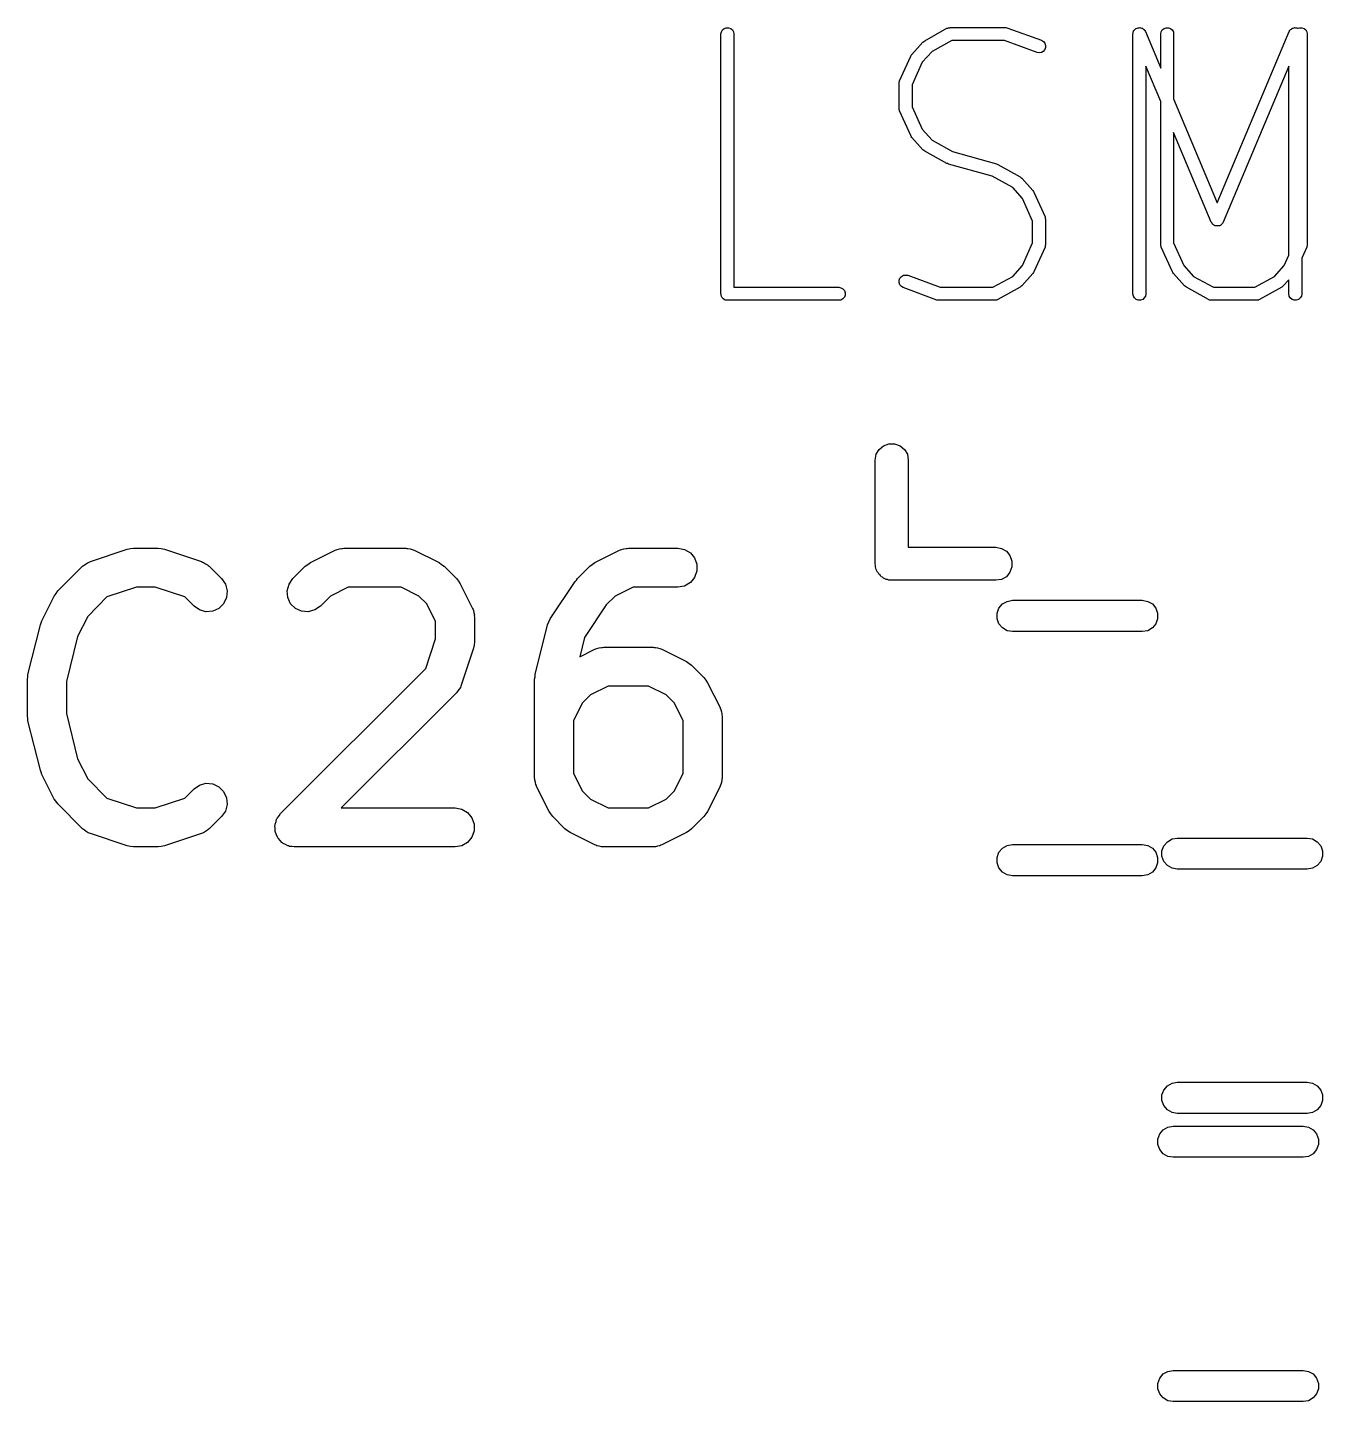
# Model space of a CAD drawing. Extents: x 83.4 to 168.1, y -157.3 to -85.4.
# Drawn here: x 148.88 to 153.86, y -120.99 to -115.7 of the extents above; entities that cross this region are included whole.
import ezdxf

# ---------------------------------------------------------------- set-up
doc = ezdxf.new("R2010")
doc.units = 0
doc.header["$MEASUREMENT"] = 0
doc.layers.add('BLACK', color=7, linetype='CONTINUOUS')

msp = doc.modelspace()

# ---------------------------------------------------------------- linework, layer by layer
at = {"layer": 'Black'}
for p, q in [((151.544, -115.729), (151.546, -115.721)), ((151.546, -115.721), (151.55, -115.713)), ((151.55, -115.713), (151.557, -115.708)), ((151.557, -115.708), (151.565, -115.705)), ((151.565, -115.705), (151.574, -115.705)), ((151.574, -115.705), (151.582, -115.708)), ((151.582, -115.708), (151.589, -115.713)), ((151.589, -115.713), (151.593, -115.721)), ((151.593, -115.721), (151.594, -115.729)), ((152.329, -115.755), (152.414, -115.707)), ((152.414, -115.707), (152.416, -115.707)), ((152.416, -115.707), (152.418, -115.706)), ((152.418, -115.706), (152.42, -115.705)), ((152.42, -115.705), (152.423, -115.705)), ((152.423, -115.705), (152.425, -115.705)), ((152.425, -115.705), (152.426, -115.704)), ((152.426, -115.704), (152.641, -115.704)), ((152.641, -115.704), (152.641, -115.704)), ((152.641, -115.704), (152.645, -115.705)), ((152.641, -115.704), (152.641, -115.704)), ((152.645, -115.705), (152.649, -115.706)), ((152.649, -115.706), (152.649, -115.706)), ((152.649, -115.706), (152.649, -115.706)), ((152.649, -115.706), (152.778, -115.753)), ((153.131, -115.722), (153.131, -115.721)), ((153.131, -115.721), (153.132, -115.721)), ((153.131, -115.726), (153.131, -115.722)), ((153.132, -115.721), (153.133, -115.717)), ((153.133, -115.717), (153.135, -115.714)), ((153.135, -115.714), (153.136, -115.714)), ((153.136, -115.713), (153.139, -115.711)), ((153.136, -115.714), (153.136, -115.713)), ((153.139, -115.711), (153.142, -115.708)), ((153.142, -115.708), (153.142, -115.708)), ((153.142, -115.708), (153.143, -115.708)), ((153.143, -115.708), (153.146, -115.706)), ((153.146, -115.706), (153.15, -115.705)), ((153.15, -115.705), (153.15, -115.705)), ((153.15, -115.705), (153.151, -115.705)), ((153.151, -115.705), (153.154, -115.705)), ((153.154, -115.705), (153.158, -115.704)), ((153.158, -115.704), (153.159, -115.705)), ((153.159, -115.705), (153.159, -115.705)), ((153.159, -115.705), (153.163, -115.706)), ((153.163, -115.706), (153.167, -115.707)), ((153.167, -115.707), (153.167, -115.707)), ((153.167, -115.707), (153.168, -115.708)), ((153.168, -115.708), (153.17, -115.71)), ((153.17, -115.71), (153.173, -115.712)), ((153.173, -115.712), (153.174, -115.713)), ((153.174, -115.713), (153.174, -115.713)), ((153.174, -115.713), (153.176, -115.716)), ((153.176, -115.716), (153.178, -115.72)), ((153.178, -115.72), (153.237, -115.86)), ((153.237, -115.729), (153.239, -115.721)), ((153.239, -115.721), (153.243, -115.713)), ((153.243, -115.713), (153.25, -115.708)), ((153.25, -115.708), (153.258, -115.705)), ((153.258, -115.705), (153.267, -115.705)), ((153.267, -115.705), (153.275, -115.708)), ((153.275, -115.708), (153.281, -115.713)), ((153.281, -115.713), (153.286, -115.721)), ((153.286, -115.721), (153.287, -115.729)), ((153.455, -116.379), (153.732, -115.72)), ((153.732, -115.72), (153.734, -115.716)), ((153.734, -115.716), (153.736, -115.713)), ((153.736, -115.713), (153.737, -115.712)), ((153.736, -115.713), (153.736, -115.713)), ((153.737, -115.712), (153.74, -115.71)), ((153.74, -115.71), (153.743, -115.708)), ((153.743, -115.708), (153.743, -115.707)), ((153.743, -115.707), (153.744, -115.707)), ((153.744, -115.707), (153.747, -115.706)), ((153.747, -115.706), (153.751, -115.705)), ((153.751, -115.705), (153.752, -115.704)), ((153.751, -115.705), (153.751, -115.705)), ((153.752, -115.704), (153.756, -115.705)), ((153.756, -115.705), (153.759, -115.705)), ((153.759, -115.705), (153.76, -115.705)), ((153.76, -115.705), (153.761, -115.705)), ((153.761, -115.705), (153.764, -115.706)), ((153.764, -115.706), (153.766, -115.707)), ((153.766, -115.707), (153.772, -115.705)), ((153.772, -115.705), (153.781, -115.705)), ((153.781, -115.705), (153.789, -115.708)), ((153.789, -115.708), (153.796, -115.713)), ((153.796, -115.713), (153.8, -115.721)), ((153.8, -115.721), (153.801, -115.729)), ((151.544, -116.729), (151.544, -115.729)), ((151.594, -115.729), (151.594, -116.704)), ((152.279, -115.808), (152.322, -115.76)), ((152.322, -115.76), (152.325, -115.758)), ((152.325, -115.758), (152.329, -115.755)), ((152.433, -115.754), (152.357, -115.797)), ((152.636, -115.754), (152.433, -115.754)), ((152.761, -115.8), (152.636, -115.754)), ((152.778, -115.753), (152.786, -115.758)), ((152.786, -115.758), (152.791, -115.764)), ((152.791, -115.764), (152.794, -115.773)), ((152.794, -115.773), (152.794, -115.781)), ((153.13, -115.729), (153.131, -115.726)), ((153.13, -116.729), (153.13, -115.729)), ((153.237, -115.86), (153.237, -115.729)), ((153.287, -115.729), (153.287, -115.979)), ((153.801, -115.729), (153.801, -116.539)), ((152.232, -115.909), (152.275, -115.814)), ((152.275, -115.814), (152.277, -115.811)), ((152.277, -115.811), (152.279, -115.808)), ((152.357, -115.797), (152.319, -115.838)), ((152.769, -115.802), (152.761, -115.8)), ((152.778, -115.8), (152.769, -115.802)), ((152.785, -115.796), (152.778, -115.8)), ((152.791, -115.789), (152.785, -115.796)), ((152.794, -115.781), (152.791, -115.789)), ((152.319, -115.838), (152.28, -115.925)), ((153.237, -115.989), (153.18, -115.853)), ((153.18, -115.853), (153.18, -116.729)), ((153.73, -115.853), (153.478, -116.453)), ((153.73, -116.581), (153.73, -115.853)), ((152.23, -115.918), (152.231, -115.915)), ((152.23, -115.919), (152.23, -115.918)), ((152.23, -115.92), (152.23, -115.919)), ((152.23, -116.015), (152.23, -115.92)), ((152.231, -115.915), (152.232, -115.911)), ((152.232, -115.91), (152.232, -115.909)), ((152.232, -115.911), (152.232, -115.91)), ((152.28, -115.925), (152.28, -116.01)), ((153.287, -115.979), (153.455, -116.379)), ((152.23, -116.016), (152.23, -116.015)), ((152.23, -116.017), (152.23, -116.016)), ((152.231, -116.02), (152.23, -116.017)), ((152.232, -116.024), (152.231, -116.02)), ((152.232, -116.025), (152.232, -116.024)), ((152.232, -116.024), (152.232, -116.024)), ((152.275, -116.12), (152.232, -116.025)), ((152.28, -116.01), (152.319, -116.096)), ((153.237, -116.539), (153.237, -115.989)), ((152.277, -116.124), (152.275, -116.12)), ((152.279, -116.127), (152.277, -116.124)), ((152.322, -116.175), (152.279, -116.127)), ((152.319, -116.096), (152.357, -116.138)), ((152.357, -116.138), (152.436, -116.182)), ((153.432, -116.453), (153.287, -116.108)), ((153.287, -116.108), (153.287, -116.533)), ((152.325, -116.177), (152.322, -116.175)), ((152.329, -116.18), (152.325, -116.177)), ((152.414, -116.227), (152.329, -116.18)), ((152.436, -116.182), (152.605, -116.229)), ((152.417, -116.228), (152.414, -116.227)), ((152.42, -116.23), (152.417, -116.228)), ((152.588, -116.276), (152.42, -116.23)), ((152.605, -116.229), (152.607, -116.23)), ((152.607, -116.23), (152.61, -116.231)), ((152.61, -116.231), (152.696, -116.279)), ((152.668, -116.32), (152.588, -116.276)), ((152.696, -116.279), (152.699, -116.281)), ((152.699, -116.281), (152.702, -116.284)), ((152.702, -116.284), (152.745, -116.332)), ((152.705, -116.362), (152.668, -116.32)), ((152.745, -116.332), (152.747, -116.335)), ((152.747, -116.335), (152.749, -116.338)), ((152.749, -116.338), (152.792, -116.433)), ((152.744, -116.449), (152.705, -116.362)), ((152.744, -116.533), (152.744, -116.449)), ((152.792, -116.433), (152.792, -116.434)), ((152.792, -116.434), (152.793, -116.435)), ((152.793, -116.435), (152.793, -116.438)), ((152.793, -116.438), (152.794, -116.442)), ((152.794, -116.442), (152.794, -116.443)), ((152.794, -116.443), (152.794, -116.444)), ((152.794, -116.444), (152.794, -116.539)), ((153.434, -116.456), (153.432, -116.453)), ((153.435, -116.459), (153.434, -116.456)), ((153.436, -116.459), (153.435, -116.459)), ((153.437, -116.461), (153.436, -116.459)), ((153.439, -116.462), (153.437, -116.461)), ((153.442, -116.465), (153.439, -116.462)), ((153.471, -116.462), (153.469, -116.465)), ((153.473, -116.461), (153.471, -116.462)), ((153.474, -116.459), (153.473, -116.461)), ((153.475, -116.459), (153.474, -116.459)), ((153.476, -116.456), (153.475, -116.459)), ((153.478, -116.453), (153.476, -116.456)), ((153.443, -116.465), (153.442, -116.465)), ((153.444, -116.466), (153.443, -116.465)), ((153.447, -116.467), (153.444, -116.466)), ((153.45, -116.468), (153.447, -116.467)), ((153.451, -116.468), (153.45, -116.468)), ((153.452, -116.468), (153.451, -116.468)), ((153.455, -116.468), (153.452, -116.468)), ((153.458, -116.468), (153.455, -116.468)), ((153.459, -116.468), (153.458, -116.468)), ((153.461, -116.468), (153.459, -116.468)), ((153.463, -116.467), (153.461, -116.468)), ((153.467, -116.466), (153.463, -116.467)), ((153.469, -116.465), (153.467, -116.465)), ((153.467, -116.465), (153.467, -116.466)), ((152.705, -116.62), (152.744, -116.533)), ((152.792, -116.549), (152.749, -116.644)), ((152.793, -116.547), (152.792, -116.548)), ((152.792, -116.548), (152.792, -116.549)), ((152.794, -116.541), (152.793, -116.544)), ((152.793, -116.544), (152.793, -116.547)), ((152.794, -116.539), (152.794, -116.54)), ((152.794, -116.54), (152.794, -116.541)), ((153.237, -116.54), (153.237, -116.539)), ((153.237, -116.541), (153.237, -116.54)), ((153.238, -116.544), (153.237, -116.541)), ((153.239, -116.547), (153.238, -116.544)), ((153.239, -116.548), (153.239, -116.547)), ((153.239, -116.549), (153.239, -116.548)), ((153.282, -116.644), (153.239, -116.549)), ((153.287, -116.533), (153.326, -116.62)), ((153.799, -116.549), (153.78, -116.592)), ((153.8, -116.548), (153.799, -116.549)), ((153.801, -116.544), (153.8, -116.547)), ((153.8, -116.547), (153.8, -116.548)), ((153.801, -116.539), (153.801, -116.54)), ((153.801, -116.54), (153.801, -116.541)), ((153.801, -116.541), (153.801, -116.544)), ((152.668, -116.662), (152.705, -116.62)), ((153.326, -116.62), (153.364, -116.662)), ((153.675, -116.662), (153.712, -116.62)), ((153.712, -116.62), (153.73, -116.581)), ((153.78, -116.592), (153.78, -116.729)), ((152.23, -116.677), (152.233, -116.669)), ((152.233, -116.669), (152.239, -116.662)), ((152.239, -116.662), (152.247, -116.658)), ((152.247, -116.658), (152.255, -116.657)), ((152.255, -116.657), (152.264, -116.658)), ((152.264, -116.658), (152.388, -116.704)), ((152.591, -116.704), (152.668, -116.662)), ((152.745, -116.651), (152.702, -116.698)), ((152.747, -116.647), (152.745, -116.651)), ((152.749, -116.644), (152.747, -116.647)), ((153.284, -116.647), (153.282, -116.644)), ((153.286, -116.651), (153.284, -116.647)), ((153.329, -116.698), (153.286, -116.651)), ((153.364, -116.662), (153.44, -116.704)), ((153.599, -116.704), (153.675, -116.662)), ((153.73, -116.675), (153.709, -116.698)), ((153.73, -116.729), (153.73, -116.675)), ((151.594, -116.704), (151.998, -116.704)), ((151.998, -116.704), (152.006, -116.706)), ((152.006, -116.706), (152.014, -116.71)), ((152.014, -116.71), (152.02, -116.717)), ((152.02, -116.717), (152.023, -116.725)), ((152.023, -116.725), (152.023, -116.734)), ((152.23, -116.686), (152.23, -116.677)), ((152.233, -116.694), (152.23, -116.686)), ((152.239, -116.701), (152.233, -116.694)), ((152.246, -116.705), (152.239, -116.701)), ((152.375, -116.753), (152.246, -116.705)), ((152.388, -116.704), (152.591, -116.704)), ((152.696, -116.703), (152.61, -116.751)), ((152.699, -116.701), (152.696, -116.703)), ((152.702, -116.698), (152.699, -116.701)), ((153.333, -116.701), (153.329, -116.698)), ((153.336, -116.703), (153.333, -116.701)), ((153.421, -116.751), (153.336, -116.703)), ((153.44, -116.704), (153.599, -116.704)), ((153.703, -116.703), (153.617, -116.751)), ((153.706, -116.701), (153.703, -116.703)), ((153.709, -116.698), (153.706, -116.701)), ((151.545, -116.731), (151.544, -116.729)), ((151.545, -116.734), (151.545, -116.731)), ((151.545, -116.736), (151.545, -116.734)), ((151.546, -116.738), (151.545, -116.736)), ((151.547, -116.74), (151.546, -116.738)), ((151.548, -116.742), (151.547, -116.74)), ((151.549, -116.743), (151.548, -116.742)), ((151.55, -116.745), (151.549, -116.743)), ((151.552, -116.747), (151.55, -116.745)), ((151.553, -116.748), (151.552, -116.747)), ((151.555, -116.749), (151.553, -116.748)), ((151.557, -116.751), (151.555, -116.749)), ((151.559, -116.752), (151.557, -116.751)), ((151.561, -116.753), (151.559, -116.752)), ((151.563, -116.753), (151.561, -116.753)), ((151.565, -116.754), (151.563, -116.753)), ((151.567, -116.754), (151.565, -116.754)), ((151.569, -116.754), (151.567, -116.754)), ((151.998, -116.754), (151.569, -116.754)), ((152.006, -116.753), (151.998, -116.754)), ((152.014, -116.748), (152.006, -116.753)), ((152.02, -116.742), (152.014, -116.748)), ((152.023, -116.734), (152.02, -116.742)), ((152.379, -116.753), (152.375, -116.753)), ((152.375, -116.753), (152.375, -116.753)), ((152.375, -116.753), (152.375, -116.753)), ((152.383, -116.754), (152.379, -116.753)), ((152.384, -116.754), (152.383, -116.754)), ((152.598, -116.754), (152.384, -116.754)), ((152.384, -116.754), (152.384, -116.754)), ((152.6, -116.754), (152.598, -116.754)), ((152.602, -116.754), (152.6, -116.754)), ((152.604, -116.753), (152.602, -116.754)), ((152.606, -116.753), (152.604, -116.753)), ((152.608, -116.752), (152.606, -116.753)), ((152.61, -116.751), (152.608, -116.752)), ((153.132, -116.738), (153.13, -116.729)), ((153.136, -116.745), (153.132, -116.738)), ((153.143, -116.751), (153.136, -116.745)), ((153.151, -116.754), (153.143, -116.751)), ((153.159, -116.754), (153.151, -116.754)), ((153.168, -116.751), (153.159, -116.754)), ((153.174, -116.745), (153.168, -116.751)), ((153.179, -116.738), (153.174, -116.745)), ((153.18, -116.729), (153.179, -116.738)), ((153.423, -116.752), (153.421, -116.751)), ((153.425, -116.753), (153.423, -116.752)), ((153.427, -116.753), (153.425, -116.753)), ((153.43, -116.754), (153.427, -116.753)), ((153.432, -116.754), (153.43, -116.754)), ((153.434, -116.754), (153.432, -116.754)), ((153.605, -116.754), (153.434, -116.754)), ((153.607, -116.754), (153.605, -116.754)), ((153.609, -116.754), (153.607, -116.754)), ((153.611, -116.753), (153.609, -116.754)), ((153.614, -116.753), (153.611, -116.753)), ((153.615, -116.752), (153.614, -116.753)), ((153.617, -116.751), (153.615, -116.752)), ((153.732, -116.738), (153.73, -116.729)), ((153.736, -116.745), (153.732, -116.738)), ((153.743, -116.751), (153.736, -116.745)), ((153.751, -116.754), (153.743, -116.751)), ((153.759, -116.754), (153.751, -116.754)), ((153.768, -116.751), (153.759, -116.754)), ((153.774, -116.745), (153.768, -116.751)), ((153.779, -116.738), (153.774, -116.745)), ((153.78, -116.729), (153.779, -116.738)), ((152.17, -117.314), (152.191, -117.306)), ((152.191, -117.306), (152.213, -117.306)), ((152.213, -117.306), (152.234, -117.314)), ((152.138, -117.369), (152.142, -117.347)), ((152.142, -117.347), (152.153, -117.328)), ((152.153, -117.328), (152.17, -117.314)), ((152.234, -117.314), (152.251, -117.328)), ((152.251, -117.328), (152.262, -117.347)), ((152.262, -117.347), (152.265, -117.369)), ((152.138, -117.769), (152.138, -117.369)), ((152.265, -117.369), (152.265, -117.705)), ((149.117, -117.76), (149.259, -117.712)), ((149.259, -117.712), (149.271, -117.71)), ((149.271, -117.71), (149.283, -117.708)), ((149.283, -117.708), (149.378, -117.708)), ((149.378, -117.708), (149.39, -117.71)), ((149.39, -117.71), (149.402, -117.712)), ((149.402, -117.712), (149.545, -117.76)), ((149.964, -117.764), (150.059, -117.716)), ((150.059, -117.716), (150.063, -117.715)), ((150.063, -117.715), (150.067, -117.713)), ((150.067, -117.713), (150.076, -117.711)), ((150.076, -117.711), (150.084, -117.709)), ((150.084, -117.709), (150.088, -117.709)), ((150.088, -117.709), (150.093, -117.708)), ((150.093, -117.708), (150.331, -117.708)), ((150.331, -117.708), (150.335, -117.709)), ((150.335, -117.709), (150.339, -117.709)), ((150.339, -117.709), (150.348, -117.711)), ((150.348, -117.711), (150.356, -117.713)), ((150.356, -117.713), (150.36, -117.715)), ((150.36, -117.715), (150.364, -117.716)), ((150.364, -117.716), (150.46, -117.764)), ((151.059, -117.764), (151.154, -117.716)), ((151.154, -117.716), (151.158, -117.715)), ((151.158, -117.715), (151.162, -117.713)), ((151.162, -117.713), (151.171, -117.711)), ((151.171, -117.711), (151.179, -117.709)), ((151.179, -117.709), (151.184, -117.709)), ((151.184, -117.709), (151.188, -117.708)), ((151.188, -117.708), (151.378, -117.708)), ((151.378, -117.708), (151.404, -117.713)), ((151.404, -117.713), (151.427, -117.726)), ((151.427, -117.726), (151.443, -117.746)), ((152.265, -117.705), (152.602, -117.705)), ((152.602, -117.705), (152.624, -117.709)), ((152.624, -117.709), (152.643, -117.72)), ((152.643, -117.72), (152.657, -117.737)), ((148.992, -117.873), (149.087, -117.778)), ((149.087, -117.778), (149.091, -117.775)), ((149.091, -117.775), (149.094, -117.772)), ((149.094, -117.772), (149.101, -117.768)), ((149.101, -117.768), (149.109, -117.763)), ((149.109, -117.763), (149.113, -117.762)), ((149.113, -117.762), (149.117, -117.76)), ((149.545, -117.76), (149.549, -117.762)), ((149.549, -117.762), (149.553, -117.763)), ((149.553, -117.763), (149.56, -117.768)), ((149.56, -117.768), (149.568, -117.772)), ((149.568, -117.772), (149.571, -117.775)), ((149.571, -117.775), (149.574, -117.778)), ((149.574, -117.778), (149.622, -117.825)), ((149.897, -117.825), (149.944, -117.778)), ((149.944, -117.778), (149.954, -117.771)), ((149.954, -117.771), (149.964, -117.764)), ((150.46, -117.764), (150.469, -117.771)), ((150.469, -117.771), (150.479, -117.778)), ((150.479, -117.778), (150.527, -117.825)), ((150.992, -117.825), (151.04, -117.778)), ((151.04, -117.778), (151.049, -117.771)), ((151.049, -117.771), (151.059, -117.764)), ((151.443, -117.746), (151.452, -117.77)), ((151.452, -117.77), (151.452, -117.796)), ((152.139, -117.774), (152.138, -117.769)), ((152.139, -117.78), (152.139, -117.774)), ((152.141, -117.785), (152.139, -117.78)), ((152.142, -117.791), (152.141, -117.785)), ((152.657, -117.737), (152.664, -117.758)), ((152.664, -117.78), (152.657, -117.801)), ((152.664, -117.758), (152.664, -117.78)), ((149.622, -117.825), (149.637, -117.847)), ((149.882, -117.847), (149.897, -117.825)), ((150.527, -117.825), (150.534, -117.835)), ((150.534, -117.835), (150.541, -117.845)), ((150.887, -117.98), (150.983, -117.837)), ((150.983, -117.837), (150.988, -117.832)), ((150.988, -117.832), (150.992, -117.825)), ((151.443, -117.821), (151.427, -117.841)), ((151.452, -117.796), (151.443, -117.821)), ((152.145, -117.795), (152.142, -117.791)), ((152.147, -117.801), (152.145, -117.795)), ((152.151, -117.805), (152.147, -117.801)), ((152.153, -117.81), (152.151, -117.805)), ((152.158, -117.813), (152.153, -117.81)), ((152.161, -117.818), (152.158, -117.813)), ((152.166, -117.82), (152.161, -117.818)), ((152.17, -117.824), (152.166, -117.82)), ((152.175, -117.826), (152.17, -117.824)), ((152.18, -117.829), (152.175, -117.826)), ((152.186, -117.829), (152.18, -117.829)), ((152.191, -117.831), (152.186, -117.829)), ((152.196, -117.831), (152.191, -117.831)), ((152.202, -117.832), (152.196, -117.831)), ((152.602, -117.832), (152.202, -117.832)), ((152.624, -117.829), (152.602, -117.832)), ((152.643, -117.818), (152.624, -117.829)), ((152.657, -117.801), (152.643, -117.818)), ((148.978, -117.893), (148.985, -117.883)), ((148.985, -117.883), (148.992, -117.873)), ((149.295, -117.858), (149.181, -117.896)), ((149.366, -117.858), (149.295, -117.858)), ((149.481, -117.896), (149.366, -117.858)), ((149.637, -117.847), (149.644, -117.872)), ((149.644, -117.872), (149.641, -117.898)), ((149.875, -117.872), (149.882, -117.847)), ((149.877, -117.898), (149.875, -117.872)), ((150.11, -117.858), (150.042, -117.893)), ((150.313, -117.858), (150.11, -117.858)), ((150.382, -117.893), (150.313, -117.858)), ((150.541, -117.845), (150.588, -117.94)), ((151.206, -117.858), (151.137, -117.893)), ((151.378, -117.858), (151.206, -117.858)), ((151.404, -117.854), (151.378, -117.858)), ((151.427, -117.841), (151.404, -117.854)), ((148.93, -117.988), (148.978, -117.893)), ((149.181, -117.896), (149.107, -117.971)), ((149.516, -117.932), (149.481, -117.896)), ((149.537, -117.946), (149.516, -117.932)), ((149.612, -117.94), (149.588, -117.951)), ((149.63, -117.922), (149.612, -117.94)), ((149.641, -117.898), (149.63, -117.922)), ((149.888, -117.922), (149.877, -117.898)), ((149.907, -117.94), (149.888, -117.922)), ((149.93, -117.951), (149.907, -117.94)), ((150.003, -117.932), (149.981, -117.946)), ((150.042, -117.893), (150.003, -117.932)), ((150.412, -117.923), (150.382, -117.893)), ((150.446, -117.991), (150.412, -117.923)), ((150.588, -117.94), (150.59, -117.944)), ((150.59, -117.944), (150.592, -117.948)), ((151.103, -117.926), (151.019, -118.052)), ((151.137, -117.893), (151.103, -117.926)), ((152.607, -117.959), (152.614, -117.939)), ((152.614, -117.939), (152.628, -117.923)), ((152.628, -117.923), (152.646, -117.913)), ((152.646, -117.913), (152.666, -117.909)), ((152.666, -117.909), (153.166, -117.909)), ((153.166, -117.909), (153.187, -117.913)), ((153.187, -117.913), (153.205, -117.923)), ((153.205, -117.923), (153.218, -117.939)), ((153.218, -117.939), (153.225, -117.959)), ((148.925, -118.003), (148.928, -117.996)), ((148.928, -117.996), (148.93, -117.988)), ((149.107, -117.971), (149.068, -118.048)), ((149.562, -117.953), (149.537, -117.946)), ((149.588, -117.951), (149.562, -117.953)), ((149.956, -117.953), (149.93, -117.951)), ((149.981, -117.946), (149.956, -117.953)), ((150.446, -118.057), (150.446, -117.991)), ((150.592, -117.948), (150.593, -117.957)), ((150.593, -117.957), (150.596, -117.965)), ((150.596, -117.965), (150.595, -117.969)), ((150.595, -117.969), (150.596, -117.974)), ((150.596, -117.974), (150.596, -118.069)), ((150.877, -118.003), (150.882, -117.992)), ((150.882, -117.992), (150.887, -117.98)), ((152.607, -117.98), (152.607, -117.959)), ((152.614, -117.999), (152.607, -117.98)), ((153.225, -117.98), (153.218, -117.999)), ((153.225, -117.959), (153.225, -117.98)), ((148.877, -118.194), (148.925, -118.003)), ((149.068, -118.048), (149.025, -118.221)), ((150.829, -118.194), (150.877, -118.003)), ((152.628, -118.015), (152.614, -117.999)), ((152.646, -118.026), (152.628, -118.015)), ((152.666, -118.029), (152.646, -118.026)), ((153.166, -118.029), (152.666, -118.029)), ((153.187, -118.026), (153.166, -118.029)), ((153.205, -118.015), (153.187, -118.026)), ((153.218, -117.999), (153.205, -118.015)), ((150.408, -118.171), (150.446, -118.057)), ((150.592, -118.093), (150.545, -118.236)), ((150.594, -118.081), (150.592, -118.093)), ((150.596, -118.069), (150.594, -118.081)), ((151.019, -118.052), (151.001, -118.126)), ((151.001, -118.126), (151.059, -118.097)), ((151.059, -118.097), (151.063, -118.096)), ((151.063, -118.096), (151.067, -118.094)), ((151.067, -118.094), (151.076, -118.092)), ((151.076, -118.092), (151.084, -118.09)), ((151.084, -118.09), (151.088, -118.09)), ((151.088, -118.09), (151.093, -118.089)), ((151.093, -118.089), (151.283, -118.089)), ((151.283, -118.089), (151.287, -118.09)), ((151.287, -118.09), (151.292, -118.09)), ((151.292, -118.09), (151.3, -118.092)), ((151.3, -118.092), (151.309, -118.094)), ((151.309, -118.094), (151.313, -118.096)), ((151.313, -118.096), (151.317, -118.097)), ((151.317, -118.097), (151.412, -118.145)), ((151.412, -118.145), (151.422, -118.152)), ((151.422, -118.152), (151.431, -118.159)), ((148.875, -118.212), (148.876, -118.203)), ((148.876, -118.203), (148.877, -118.194)), ((149.849, -118.73), (150.408, -118.171)), ((150.827, -118.212), (150.829, -118.203)), ((150.829, -118.203), (150.829, -118.194)), ((151.431, -118.159), (151.479, -118.206)), ((151.479, -118.206), (151.486, -118.216)), ((148.875, -118.355), (148.875, -118.212)), ((149.025, -118.221), (149.025, -118.345)), ((150.529, -118.261), (150.527, -118.265)), ((150.532, -118.258), (150.529, -118.261)), ((150.537, -118.251), (150.532, -118.258)), ((150.542, -118.244), (150.537, -118.251)), ((150.543, -118.239), (150.542, -118.244)), ((150.545, -118.236), (150.543, -118.239)), ((150.827, -118.593), (150.827, -118.212)), ((151.11, -118.239), (151.042, -118.273)), ((151.265, -118.239), (151.11, -118.239)), ((151.334, -118.273), (151.265, -118.239)), ((151.486, -118.216), (151.493, -118.226)), ((151.493, -118.226), (151.541, -118.321)), ((150.527, -118.265), (150.083, -118.708)), ((151.011, -118.304), (150.977, -118.372)), ((151.042, -118.273), (151.011, -118.304)), ((151.364, -118.304), (151.334, -118.273)), ((151.399, -118.372), (151.364, -118.304)), ((148.876, -118.364), (148.875, -118.355)), ((148.877, -118.373), (148.876, -118.364)), ((149.025, -118.345), (149.068, -118.519)), ((151.541, -118.321), (151.542, -118.325)), ((151.542, -118.325), (151.544, -118.329)), ((151.544, -118.329), (151.546, -118.338)), ((151.546, -118.338), (151.548, -118.346)), ((151.548, -118.346), (151.548, -118.35)), ((151.548, -118.35), (151.549, -118.355)), ((151.549, -118.355), (151.549, -118.593)), ((148.925, -118.563), (148.877, -118.373)), ((150.977, -118.372), (150.977, -118.575)), ((151.399, -118.575), (151.399, -118.372)), ((149.068, -118.519), (149.107, -118.596)), ((148.928, -118.571), (148.925, -118.563)), ((148.93, -118.579), (148.928, -118.571)), ((148.978, -118.674), (148.93, -118.579)), ((150.977, -118.575), (151.011, -118.644)), ((151.364, -118.644), (151.399, -118.575)), ((149.107, -118.596), (149.181, -118.67)), ((149.516, -118.635), (149.537, -118.62)), ((149.537, -118.62), (149.562, -118.613)), ((149.562, -118.613), (149.588, -118.616)), ((149.588, -118.616), (149.612, -118.627)), ((149.612, -118.627), (149.63, -118.645)), ((150.828, -118.597), (150.827, -118.593)), ((150.828, -118.601), (150.828, -118.597)), ((150.83, -118.61), (150.828, -118.601)), ((150.832, -118.618), (150.83, -118.61)), ((150.834, -118.622), (150.832, -118.618)), ((150.835, -118.626), (150.834, -118.622)), ((150.883, -118.722), (150.835, -118.626)), ((151.541, -118.626), (151.493, -118.722)), ((151.542, -118.622), (151.541, -118.626)), ((151.544, -118.618), (151.542, -118.622)), ((151.546, -118.61), (151.544, -118.618)), ((151.548, -118.601), (151.546, -118.61)), ((151.549, -118.593), (151.548, -118.597)), ((151.548, -118.597), (151.548, -118.601)), ((148.985, -118.684), (148.978, -118.674)), ((148.992, -118.693), (148.985, -118.684)), ((149.181, -118.67), (149.295, -118.708)), ((149.366, -118.708), (149.481, -118.67)), ((149.481, -118.67), (149.516, -118.635)), ((149.63, -118.645), (149.641, -118.669)), ((149.641, -118.669), (149.644, -118.695)), ((151.011, -118.644), (151.042, -118.674)), ((151.042, -118.674), (151.11, -118.708)), ((151.265, -118.708), (151.334, -118.674)), ((151.334, -118.674), (151.364, -118.644)), ((149.087, -118.789), (148.992, -118.693)), ((149.295, -118.708), (149.366, -118.708)), ((149.637, -118.72), (149.622, -118.741)), ((149.644, -118.695), (149.637, -118.72)), ((149.837, -118.746), (149.844, -118.738)), ((149.844, -118.738), (149.849, -118.73)), ((150.083, -118.708), (150.521, -118.708)), ((150.521, -118.708), (150.547, -118.713)), ((150.547, -118.713), (150.569, -118.726)), ((150.569, -118.726), (150.586, -118.746)), ((150.89, -118.731), (150.883, -118.722)), ((150.897, -118.741), (150.89, -118.731)), ((151.11, -118.708), (151.265, -118.708)), ((151.486, -118.731), (151.479, -118.741)), ((151.493, -118.722), (151.486, -118.731)), ((149.091, -118.791), (149.087, -118.789)), ((149.574, -118.789), (149.571, -118.791)), ((149.622, -118.741), (149.574, -118.789)), ((149.827, -118.777), (149.828, -118.774)), ((149.828, -118.786), (149.827, -118.777)), ((149.828, -118.77), (149.832, -118.761)), ((149.828, -118.774), (149.828, -118.77)), ((149.828, -118.796), (149.828, -118.786)), ((149.832, -118.761), (149.834, -118.752)), ((149.834, -118.752), (149.836, -118.749)), ((149.836, -118.749), (149.837, -118.746)), ((150.586, -118.746), (150.595, -118.77)), ((150.595, -118.77), (150.595, -118.796)), ((150.944, -118.789), (150.897, -118.741)), ((150.954, -118.796), (150.944, -118.789)), ((151.431, -118.789), (151.422, -118.796)), ((151.479, -118.741), (151.431, -118.789)), ((149.094, -118.794), (149.091, -118.791)), ((149.101, -118.799), (149.094, -118.794)), ((149.109, -118.804), (149.101, -118.799)), ((149.113, -118.805), (149.109, -118.804)), ((149.117, -118.807), (149.113, -118.805)), ((149.259, -118.854), (149.117, -118.807)), ((149.545, -118.807), (149.402, -118.854)), ((149.549, -118.805), (149.545, -118.807)), ((149.553, -118.804), (149.549, -118.805)), ((149.56, -118.799), (149.553, -118.804)), ((149.568, -118.794), (149.56, -118.799)), ((149.571, -118.791), (149.568, -118.794)), ((149.829, -118.799), (149.828, -118.796)), ((149.83, -118.803), (149.829, -118.799)), ((149.834, -118.812), (149.83, -118.803)), ((149.837, -118.821), (149.834, -118.812)), ((149.839, -118.823), (149.837, -118.821)), ((149.841, -118.826), (149.839, -118.823)), ((149.848, -118.833), (149.841, -118.826)), ((149.854, -118.841), (149.848, -118.833)), ((149.857, -118.842), (149.854, -118.841)), ((149.859, -118.845), (149.857, -118.842)), ((150.569, -118.841), (150.547, -118.854)), ((150.586, -118.821), (150.569, -118.841)), ((150.595, -118.796), (150.586, -118.821)), ((150.964, -118.803), (150.954, -118.796)), ((151.059, -118.85), (150.964, -118.803)), ((151.412, -118.803), (151.317, -118.85)), ((151.422, -118.796), (151.412, -118.803)), ((153.249, -118.854), (153.263, -118.838)), ((153.263, -118.838), (153.281, -118.827)), ((153.281, -118.827), (153.301, -118.824)), ((153.301, -118.824), (153.801, -118.824)), ((153.801, -118.824), (153.822, -118.827)), ((153.822, -118.827), (153.84, -118.838)), ((153.84, -118.838), (153.853, -118.854)), ((149.271, -118.856), (149.259, -118.854)), ((149.283, -118.858), (149.271, -118.856)), ((149.378, -118.858), (149.283, -118.858)), ((149.39, -118.856), (149.378, -118.858)), ((149.402, -118.854), (149.39, -118.856)), ((149.868, -118.849), (149.859, -118.845)), ((149.877, -118.854), (149.868, -118.849)), ((149.88, -118.854), (149.877, -118.854)), ((149.883, -118.856), (149.88, -118.854)), ((149.893, -118.857), (149.883, -118.856)), ((149.902, -118.858), (149.893, -118.857)), ((150.521, -118.858), (149.902, -118.858)), ((150.547, -118.854), (150.521, -118.858)), ((151.063, -118.852), (151.059, -118.85)), ((151.067, -118.854), (151.063, -118.852)), ((151.076, -118.855), (151.067, -118.854)), ((151.084, -118.858), (151.076, -118.855)), ((151.088, -118.858), (151.084, -118.858)), ((151.093, -118.858), (151.088, -118.858)), ((151.283, -118.858), (151.093, -118.858)), ((151.287, -118.858), (151.283, -118.858)), ((151.292, -118.858), (151.287, -118.858)), ((151.3, -118.855), (151.292, -118.858)), ((151.309, -118.854), (151.3, -118.855)), ((151.313, -118.852), (151.309, -118.854)), ((151.317, -118.85), (151.313, -118.852)), ((152.607, -118.899), (152.614, -118.879)), ((152.614, -118.879), (152.628, -118.863)), ((152.628, -118.863), (152.646, -118.853)), ((152.646, -118.853), (152.666, -118.849)), ((152.666, -118.849), (153.166, -118.849)), ((153.166, -118.849), (153.187, -118.853)), ((153.187, -118.853), (153.205, -118.863)), ((153.205, -118.863), (153.218, -118.879)), ((153.218, -118.879), (153.225, -118.899)), ((153.242, -118.873), (153.249, -118.854)), ((153.242, -118.894), (153.242, -118.873)), ((153.249, -118.914), (153.242, -118.894)), ((153.853, -118.854), (153.86, -118.873)), ((153.86, -118.894), (153.853, -118.914)), ((153.86, -118.873), (153.86, -118.894)), ((152.607, -118.92), (152.607, -118.899)), ((152.614, -118.939), (152.607, -118.92)), ((152.628, -118.955), (152.614, -118.939)), ((153.218, -118.939), (153.205, -118.955)), ((153.225, -118.92), (153.218, -118.939)), ((153.225, -118.899), (153.225, -118.92)), ((153.263, -118.93), (153.249, -118.914)), ((153.281, -118.94), (153.263, -118.93)), ((153.301, -118.944), (153.281, -118.94)), ((153.801, -118.944), (153.301, -118.944)), ((153.822, -118.94), (153.801, -118.944)), ((153.84, -118.93), (153.822, -118.94)), ((153.853, -118.914), (153.84, -118.93)), ((152.646, -118.966), (152.628, -118.955)), ((152.666, -118.969), (152.646, -118.966)), ((153.166, -118.969), (152.666, -118.969)), ((153.187, -118.966), (153.166, -118.969)), ((153.205, -118.955), (153.187, -118.966)), ((153.242, -119.813), (153.249, -119.794)), ((153.249, -119.794), (153.263, -119.778)), ((153.263, -119.778), (153.281, -119.767)), ((153.281, -119.767), (153.301, -119.764)), ((153.301, -119.764), (153.801, -119.764)), ((153.801, -119.764), (153.822, -119.767)), ((153.822, -119.767), (153.84, -119.778)), ((153.84, -119.778), (153.853, -119.794)), ((153.853, -119.794), (153.86, -119.813)), ((153.242, -119.834), (153.242, -119.813)), ((153.249, -119.854), (153.242, -119.834)), ((153.86, -119.834), (153.853, -119.854)), ((153.86, -119.813), (153.86, -119.834)), ((153.263, -119.87), (153.249, -119.854)), ((153.281, -119.88), (153.263, -119.87)), ((153.301, -119.884), (153.281, -119.88)), ((153.801, -119.884), (153.301, -119.884)), ((153.822, -119.88), (153.801, -119.884)), ((153.84, -119.87), (153.822, -119.88)), ((153.853, -119.854), (153.84, -119.87)), ((153.234, -119.963), (153.247, -119.947)), ((153.247, -119.947), (153.265, -119.937)), ((153.265, -119.937), (153.285, -119.933)), ((153.285, -119.933), (153.785, -119.933)), ((153.785, -119.933), (153.806, -119.937)), ((153.806, -119.937), (153.824, -119.947)), ((153.824, -119.947), (153.837, -119.963)), ((153.226, -119.983), (153.234, -119.963)), ((153.226, -120.004), (153.226, -119.983)), ((153.234, -120.023), (153.226, -120.004)), ((153.837, -119.963), (153.845, -119.983)), ((153.845, -120.004), (153.837, -120.023)), ((153.845, -119.983), (153.845, -120.004)), ((153.247, -120.039), (153.234, -120.023)), ((153.265, -120.05), (153.247, -120.039)), ((153.285, -120.053), (153.265, -120.05)), ((153.785, -120.053), (153.285, -120.053)), ((153.806, -120.05), (153.785, -120.053)), ((153.824, -120.039), (153.806, -120.05)), ((153.837, -120.023), (153.824, -120.039)), ((153.226, -120.923), (153.234, -120.903)), ((153.234, -120.903), (153.247, -120.887)), ((153.247, -120.887), (153.265, -120.877)), ((153.265, -120.877), (153.285, -120.873)), ((153.285, -120.873), (153.785, -120.873)), ((153.785, -120.873), (153.806, -120.877)), ((153.806, -120.877), (153.824, -120.887)), ((153.824, -120.887), (153.837, -120.903)), ((153.837, -120.903), (153.845, -120.923)), ((153.226, -120.944), (153.226, -120.923)), ((153.234, -120.963), (153.226, -120.944)), ((153.845, -120.944), (153.837, -120.963)), ((153.845, -120.923), (153.845, -120.944)), ((153.247, -120.979), (153.234, -120.963)), ((153.265, -120.99), (153.247, -120.979)), ((153.285, -120.993), (153.265, -120.99)), ((153.785, -120.993), (153.285, -120.993)), ((153.806, -120.99), (153.785, -120.993)), ((153.824, -120.979), (153.806, -120.99)), ((153.837, -120.963), (153.824, -120.979))]:
    msp.add_line(p, q, dxfattribs=at)

doc.saveas('drawing.dxf')
